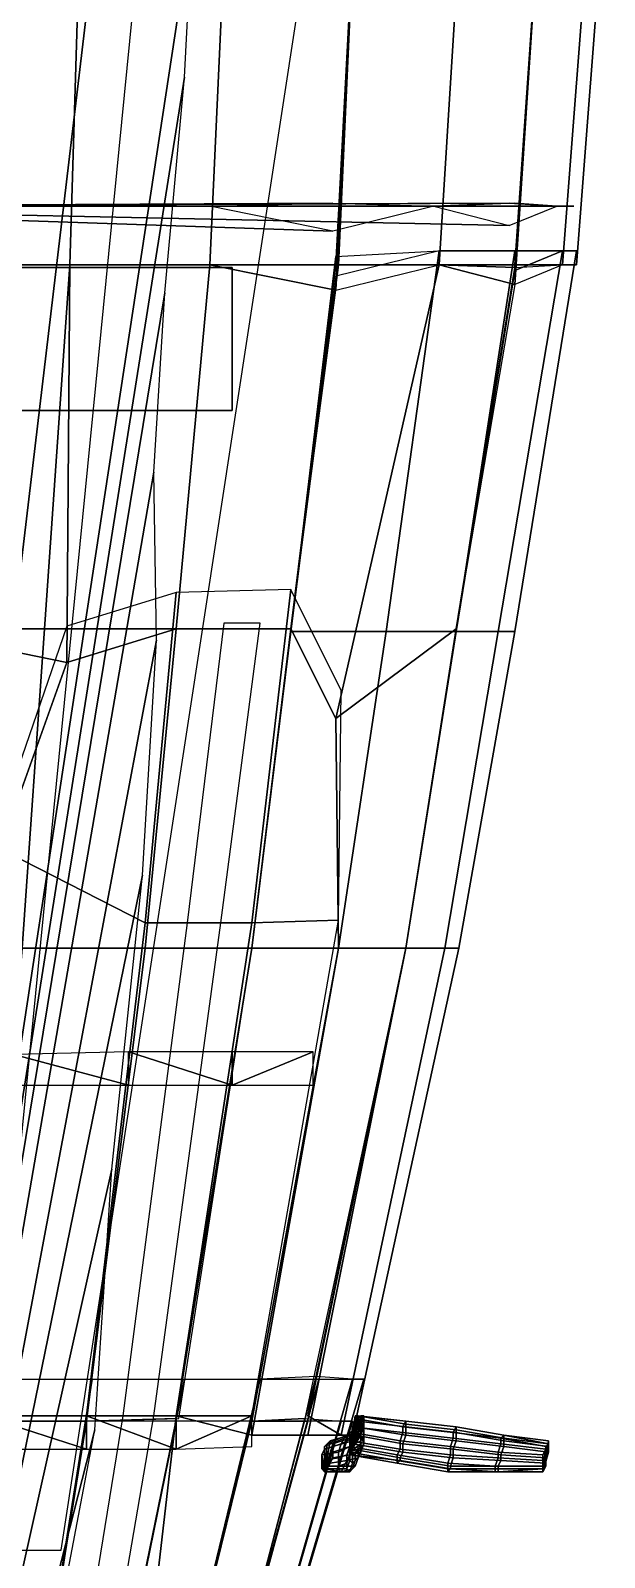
# Model space of a CAD drawing. Extents: x -1726 to 1721, y -2579 to 1769.
# Drawn here: x 99 to 304, y -1385 to -839 of the extents above; entities that cross this region are included whole.
import ezdxf

# ---------------------------------------------------------------- set-up
doc = ezdxf.new("R2010")
doc.units = 0

msp = doc.modelspace()

# ---------------------------------------------------------------- linework, layer by layer
at = {"layer": '159315', "color": 1}
for points in [[(48, -924, -1045), (48, -924, -950), (171, -924, -950), (171, -924, -1045)], [(48, -975, -950), (171, -975, -950), (171, -924, -950), (48, -924, -950)], [(48, -924, -1045), (171, -924, -1045), (171, -975, -1045), (48, -975, -1045)], [(171, -924, -950), (171, -975, -950), (171, -975, -1045), (171, -924, -1045)], [(171, -975, -1045), (171, -975, -950), (48, -975, -950), (48, -975, -1045)]]:
    msp.add_3dface(points, dxfattribs=at)
at = {"layer": '215899', "color": 1}
msp.add_3dface([(81, -1382, -1000), (110, -1382, -1017), (200, -796, -1076), (139, -796, -1076)], dxfattribs=at)
at = {"layer": '245471', "color": 1}
for points in [[(213, -1347, -843), (215, -1335, -841), (215, -1334, -841), (213, -1347, -843)], [(213, -1347, -843), (215, -1334, -841), (216, -1334, -840), (213, -1347, -843)], [(213, -1347, -843), (216, -1334, -840), (216, -1334, -839), (213, -1347, -843)], [(213, -1347, -843), (216, -1334, -839), (216, -1336, -839), (213, -1347, -843)], [(213, -1347, -843), (214, -1338, -842), (215, -1335, -841), (213, -1347, -843)], [(215, -1335, -841), (214, -1338, -842), (232, -1340, -847), (232, -1338, -846)], [(216, -1334, -840), (215, -1334, -841), (233, -1336, -845), (233, -1336, -844)], [(215, -1334, -841), (215, -1335, -841), (232, -1338, -846), (233, -1336, -845)], [(216, -1336, -839), (216, -1334, -839), (233, -1337, -844), (233, -1338, -843)], [(216, -1334, -839), (216, -1334, -840), (233, -1336, -844), (233, -1337, -844)], [(213, -1347, -843), (216, -1336, -839), (215, -1338, -839), (213, -1347, -843)], [(213, -1347, -843), (214, -1340, -843), (214, -1338, -842), (213, -1347, -843)], [(213, -1347, -843), (215, -1338, -839), (215, -1341, -840), (213, -1347, -843)], [(214, -1340, -843), (213, -1343, -843), (231, -1346, -848), (231, -1343, -847)], [(213, -1347, -843), (213, -1343, -843), (214, -1340, -843), (213, -1347, -843)], [(213, -1347, -843), (215, -1341, -840), (214, -1344, -840), (213, -1347, -843)], [(214, -1338, -842), (214, -1340, -843), (231, -1343, -847), (232, -1340, -847)], [(214, -1344, -840), (215, -1341, -840), (232, -1344, -844), (232, -1347, -845)], [(215, -1338, -839), (216, -1336, -839), (233, -1338, -843), (233, -1341, -843)], [(215, -1341, -840), (215, -1338, -839), (233, -1341, -843), (232, -1344, -844)], [(232, -1340, -847), (231, -1343, -847), (249, -1345, -853), (250, -1342, -852)], [(233, -1336, -845), (232, -1338, -846), (250, -1340, -851), (251, -1338, -850)], [(232, -1338, -846), (232, -1340, -847), (250, -1342, -852), (250, -1340, -851)], [(232, -1344, -844), (233, -1341, -843), (251, -1343, -849), (250, -1346, -849)], [(233, -1337, -844), (233, -1336, -844), (251, -1338, -849), (251, -1339, -849)], [(233, -1336, -844), (233, -1336, -845), (251, -1338, -850), (251, -1338, -849)], [(233, -1338, -843), (233, -1337, -844), (251, -1339, -849), (251, -1340, -849)], [(233, -1341, -843), (233, -1338, -843), (251, -1340, -849), (251, -1343, -849)], [(251, -1338, -850), (250, -1340, -851), (267, -1342, -859), (268, -1341, -859)], [(250, -1340, -851), (250, -1342, -852), (267, -1344, -860), (267, -1342, -859)], [(251, -1339, -849), (251, -1338, -849), (268, -1341, -858), (268, -1342, -857)], [(251, -1338, -849), (251, -1338, -850), (268, -1341, -859), (268, -1341, -858)], [(251, -1340, -849), (251, -1339, -849), (268, -1342, -857), (268, -1343, -857)], [(251, -1343, -849), (251, -1340, -849), (268, -1343, -857), (268, -1345, -857)], [(268, -1341, -859), (267, -1342, -859), (283, -1345, -870), (284, -1344, -869)], [(268, -1342, -857), (268, -1341, -858), (284, -1343, -869), (284, -1344, -868)], [(268, -1341, -858), (268, -1341, -859), (284, -1344, -869), (284, -1343, -869)], [(213, -1343, -843), (213, -1345, -843), (230, -1348, -848), (231, -1346, -848)], [(213, -1347, -843), (213, -1345, -843), (213, -1343, -843), (213, -1347, -843)], [(213, -1347, -843), (214, -1344, -840), (214, -1346, -841), (213, -1347, -843)], [(213, -1345, -843), (213, -1347, -843), (230, -1350, -848), (230, -1348, -848)], [(213, -1348, -842), (214, -1346, -841), (231, -1349, -845), (231, -1350, -846)], [(213, -1347, -843), (214, -1346, -841), (213, -1348, -842), (213, -1347, -843)], [(214, -1346, -841), (214, -1344, -840), (232, -1347, -845), (231, -1349, -845)], [(231, -1346, -848), (230, -1348, -848), (248, -1351, -853), (249, -1348, -853)], [(231, -1343, -847), (231, -1346, -848), (249, -1348, -853), (249, -1345, -853)], [(232, -1347, -845), (232, -1344, -844), (250, -1346, -849), (250, -1349, -850)], [(250, -1342, -852), (249, -1345, -853), (266, -1347, -861), (267, -1344, -860)], [(249, -1345, -853), (249, -1348, -853), (266, -1349, -861), (266, -1347, -861)], [(250, -1346, -849), (251, -1343, -849), (268, -1345, -857), (267, -1348, -857)], [(250, -1349, -850), (250, -1346, -849), (267, -1348, -857), (267, -1350, -858)], [(267, -1344, -860), (266, -1347, -861), (282, -1348, -871), (283, -1346, -871)], [(267, -1342, -859), (267, -1344, -860), (283, -1346, -871), (283, -1345, -870)], [(267, -1348, -857), (268, -1345, -857), (284, -1347, -868), (283, -1349, -868)], [(268, -1343, -857), (268, -1342, -857), (284, -1344, -868), (284, -1345, -868)], [(268, -1345, -857), (268, -1343, -857), (284, -1345, -868), (284, -1347, -868)], [(282, -1354, -871), (284, -1344, -868), (284, -1343, -869), (282, -1354, -871)], [(282, -1354, -871), (284, -1343, -869), (284, -1344, -869), (282, -1354, -871)], [(282, -1354, -871), (284, -1345, -868), (284, -1344, -868), (282, -1354, -871)], [(282, -1354, -871), (284, -1344, -869), (283, -1345, -870), (282, -1354, -871)], [(282, -1354, -871), (284, -1347, -868), (284, -1345, -868), (282, -1354, -871)], [(282, -1354, -871), (283, -1345, -870), (283, -1346, -871), (282, -1354, -871)], [(282, -1354, -871), (283, -1346, -871), (282, -1348, -871), (282, -1354, -871)], [(213, -1347, -843), (213, -1348, -843), (230, -1351, -847), (230, -1350, -848)], [(213, -1347, -843), (213, -1348, -842), (213, -1348, -843), (213, -1347, -843)], [(213, -1348, -843), (213, -1348, -842), (231, -1350, -846), (230, -1351, -847)], [(230, -1348, -848), (230, -1350, -848), (248, -1353, -853), (248, -1351, -853)], [(230, -1351, -847), (231, -1350, -846), (249, -1353, -852), (248, -1354, -853)], [(230, -1350, -848), (230, -1351, -847), (248, -1354, -853), (248, -1353, -853)], [(231, -1349, -845), (232, -1347, -845), (250, -1349, -850), (249, -1352, -851)], [(231, -1350, -846), (231, -1349, -845), (249, -1352, -851), (249, -1353, -852)], [(249, -1348, -853), (248, -1351, -853), (265, -1352, -861), (266, -1349, -861)], [(248, -1351, -853), (248, -1353, -853), (265, -1353, -861), (265, -1352, -861)], [(249, -1352, -851), (250, -1349, -850), (267, -1350, -858), (266, -1352, -859)], [(249, -1353, -852), (249, -1352, -851), (266, -1352, -859), (266, -1354, -860)], [(266, -1349, -861), (265, -1352, -861), (282, -1352, -872), (282, -1350, -872)], [(265, -1352, -861), (265, -1353, -861), (282, -1353, -871), (282, -1352, -872)], [(266, -1347, -861), (266, -1349, -861), (282, -1350, -872), (282, -1348, -871)], [(266, -1352, -859), (267, -1350, -858), (283, -1351, -868), (283, -1352, -869)], [(266, -1354, -860), (266, -1352, -859), (283, -1352, -869), (282, -1353, -870)], [(267, -1350, -858), (267, -1348, -857), (283, -1349, -868), (283, -1351, -868)], [(282, -1354, -871), (283, -1349, -868), (284, -1347, -868), (282, -1354, -871)], [(282, -1354, -871), (282, -1348, -871), (282, -1350, -872), (282, -1354, -871)], [(282, -1354, -871), (283, -1351, -868), (283, -1349, -868), (282, -1354, -871)], [(282, -1354, -871), (282, -1350, -872), (282, -1352, -872), (282, -1354, -871)], [(282, -1354, -871), (283, -1352, -869), (283, -1351, -868), (282, -1354, -871)], [(282, -1354, -871), (282, -1353, -870), (283, -1352, -869), (282, -1354, -871)], [(282, -1354, -871), (282, -1352, -872), (282, -1353, -871), (282, -1354, -871)], [(248, -1354, -853), (249, -1353, -852), (266, -1354, -860), (265, -1354, -860)], [(248, -1353, -853), (248, -1354, -853), (265, -1354, -860), (265, -1353, -861)], [(265, -1354, -860), (266, -1354, -860), (282, -1353, -870), (282, -1354, -871)], [(265, -1353, -861), (265, -1354, -860), (282, -1354, -871), (282, -1353, -871)]]:
    msp.add_3dface(points, dxfattribs=at)
at = {"layer": '251839', "color": 1}
for points in [[(213, -1347, -845), (216, -1335, -847), (217, -1334, -847), (213, -1347, -845)], [(213, -1347, -845), (217, -1334, -847), (217, -1334, -847), (213, -1347, -845)], [(213, -1347, -845), (217, -1334, -847), (218, -1334, -847), (213, -1347, -845)], [(213, -1347, -845), (218, -1334, -847), (218, -1336, -847), (213, -1347, -845)], [(213, -1347, -845), (215, -1338, -846), (216, -1335, -847), (213, -1347, -845)], [(216, -1335, -847), (215, -1338, -846), (215, -1340, -865), (216, -1338, -865)], [(217, -1334, -847), (216, -1335, -847), (216, -1338, -865), (217, -1336, -865)], [(218, -1334, -847), (217, -1334, -847), (218, -1336, -865), (218, -1337, -865)], [(217, -1334, -847), (217, -1334, -847), (217, -1336, -865), (218, -1336, -865)], [(218, -1336, -847), (218, -1334, -847), (218, -1337, -865), (218, -1338, -865)], [(212, -1341, -902), (211, -1342, -902), (204, -1345, -920), (205, -1344, -920)], [(213, -1341, -902), (212, -1341, -902), (205, -1344, -920), (206, -1343, -920)], [(213, -1342, -902), (213, -1341, -902), (206, -1343, -920), (207, -1344, -920)], [(215, -1340, -884), (214, -1342, -883), (210, -1344, -902), (211, -1342, -902)], [(216, -1338, -884), (215, -1340, -884), (211, -1342, -902), (212, -1341, -902)], [(217, -1338, -884), (216, -1338, -884), (212, -1341, -902), (213, -1341, -902)], [(213, -1347, -845), (218, -1336, -847), (218, -1338, -847), (213, -1347, -845)], [(217, -1339, -884), (217, -1338, -884), (213, -1341, -902), (213, -1342, -902)], [(213, -1347, -845), (214, -1340, -846), (215, -1338, -846), (213, -1347, -845)], [(213, -1347, -845), (218, -1338, -847), (217, -1341, -846), (213, -1347, -845)], [(217, -1340, -884), (217, -1339, -884), (213, -1342, -902), (214, -1343, -902)], [(217, -1343, -884), (217, -1340, -884), (214, -1343, -902), (213, -1345, -902)], [(215, -1340, -865), (214, -1343, -864), (213, -1345, -883), (214, -1342, -883)], [(214, -1340, -846), (213, -1343, -846), (213, -1346, -864), (214, -1343, -864)], [(213, -1347, -845), (213, -1343, -846), (214, -1340, -846), (213, -1347, -845)], [(213, -1347, -845), (217, -1341, -846), (217, -1344, -846), (213, -1347, -845)], [(216, -1338, -865), (215, -1340, -865), (214, -1342, -883), (215, -1340, -884)], [(215, -1338, -846), (214, -1340, -846), (214, -1343, -864), (215, -1340, -865)], [(217, -1336, -865), (216, -1338, -865), (215, -1340, -884), (216, -1338, -884)], [(218, -1336, -865), (217, -1336, -865), (216, -1338, -884), (217, -1338, -884)], [(218, -1337, -865), (218, -1336, -865), (217, -1338, -884), (217, -1339, -884)], [(218, -1338, -865), (218, -1337, -865), (217, -1339, -884), (217, -1340, -884)], [(218, -1341, -865), (218, -1338, -865), (217, -1340, -884), (217, -1343, -884)], [(217, -1341, -846), (218, -1338, -847), (218, -1341, -865), (218, -1344, -865)], [(218, -1344, -865), (218, -1341, -865), (217, -1343, -884), (217, -1346, -883)], [(217, -1344, -846), (217, -1341, -846), (218, -1344, -865), (217, -1347, -864)], [(218, -1338, -847), (218, -1336, -847), (218, -1338, -865), (218, -1341, -865)], [(210, -1344, -902), (209, -1347, -901), (203, -1348, -920), (204, -1346, -920)], [(204, -1354, -919), (204, -1346, -920), (203, -1348, -920), (204, -1354, -919)], [(211, -1342, -902), (210, -1344, -902), (204, -1346, -920), (204, -1345, -920)], [(204, -1354, -919), (207, -1344, -920), (206, -1343, -920), (204, -1354, -919)], [(204, -1354, -919), (206, -1343, -920), (205, -1344, -920), (204, -1354, -919)], [(204, -1354, -919), (207, -1345, -920), (207, -1344, -920), (204, -1354, -919)], [(204, -1354, -919), (205, -1344, -920), (204, -1345, -920), (204, -1354, -919)], [(204, -1354, -919), (207, -1347, -920), (207, -1345, -920), (204, -1354, -919)], [(204, -1354, -919), (204, -1345, -920), (204, -1346, -920), (204, -1354, -919)], [(214, -1343, -902), (213, -1342, -902), (207, -1344, -920), (207, -1345, -920)], [(213, -1345, -902), (214, -1343, -902), (207, -1345, -920), (207, -1347, -920)], [(213, -1348, -902), (213, -1345, -902), (207, -1347, -920), (207, -1349, -920)], [(214, -1342, -883), (213, -1345, -883), (209, -1347, -901), (210, -1344, -902)], [(213, -1345, -883), (212, -1348, -883), (209, -1349, -901), (209, -1347, -901)], [(214, -1343, -864), (213, -1346, -864), (212, -1348, -883), (213, -1345, -883)], [(216, -1349, -883), (217, -1346, -883), (213, -1348, -902), (212, -1350, -901)], [(213, -1346, -864), (213, -1348, -864), (212, -1351, -882), (212, -1348, -883)], [(217, -1346, -883), (217, -1343, -884), (213, -1345, -902), (213, -1348, -902)], [(213, -1343, -846), (213, -1345, -845), (213, -1348, -864), (213, -1346, -864)], [(213, -1347, -845), (213, -1345, -845), (213, -1343, -846), (213, -1347, -845)], [(213, -1347, -845), (217, -1344, -846), (216, -1346, -846), (213, -1347, -845)], [(213, -1345, -845), (213, -1347, -845), (213, -1350, -863), (213, -1348, -864)], [(213, -1347, -845), (216, -1346, -846), (215, -1348, -845), (213, -1347, -845)], [(215, -1348, -845), (216, -1346, -846), (216, -1349, -864), (215, -1350, -864)], [(217, -1347, -864), (218, -1344, -865), (217, -1346, -883), (216, -1349, -883)], [(216, -1346, -846), (217, -1344, -846), (217, -1347, -864), (216, -1349, -864)], [(209, -1347, -901), (209, -1349, -901), (203, -1350, -919), (203, -1348, -920)], [(204, -1354, -919), (203, -1348, -920), (203, -1350, -919), (204, -1354, -919)], [(209, -1349, -901), (209, -1352, -901), (203, -1352, -919), (203, -1350, -919)], [(204, -1354, -919), (203, -1350, -919), (203, -1352, -919), (204, -1354, -919)], [(209, -1352, -901), (209, -1353, -901), (203, -1353, -919), (203, -1352, -919)], [(204, -1354, -919), (203, -1352, -919), (203, -1353, -919), (204, -1354, -919)], [(204, -1354, -919), (207, -1349, -920), (207, -1347, -920), (204, -1354, -919)], [(204, -1354, -919), (206, -1351, -920), (207, -1349, -920), (204, -1354, -919)], [(204, -1354, -919), (205, -1352, -919), (206, -1351, -920), (204, -1354, -919)], [(210, -1354, -901), (211, -1352, -901), (205, -1352, -919), (204, -1353, -919)], [(204, -1354, -919), (204, -1353, -919), (205, -1352, -919), (204, -1354, -919)], [(211, -1352, -901), (212, -1350, -901), (206, -1351, -920), (205, -1352, -919)], [(212, -1350, -901), (213, -1348, -902), (207, -1349, -920), (206, -1351, -920)], [(212, -1348, -883), (212, -1351, -882), (209, -1352, -901), (209, -1349, -901)], [(212, -1351, -882), (212, -1353, -882), (209, -1353, -901), (209, -1352, -901)], [(214, -1353, -882), (215, -1352, -882), (211, -1352, -901), (210, -1354, -901)], [(215, -1352, -882), (216, -1349, -883), (212, -1350, -901), (211, -1352, -901)], [(213, -1348, -864), (213, -1350, -863), (212, -1353, -882), (212, -1351, -882)], [(213, -1350, -863), (214, -1351, -863), (213, -1354, -882), (212, -1353, -882)], [(213, -1347, -845), (214, -1348, -845), (214, -1351, -863), (213, -1350, -863)], [(213, -1347, -845), (215, -1348, -845), (214, -1348, -845), (213, -1347, -845)], [(214, -1351, -863), (215, -1350, -864), (214, -1353, -882), (213, -1354, -882)], [(214, -1348, -845), (215, -1348, -845), (215, -1350, -864), (214, -1351, -863)], [(215, -1350, -864), (216, -1349, -864), (215, -1352, -882), (214, -1353, -882)], [(216, -1349, -864), (217, -1347, -864), (216, -1349, -883), (215, -1352, -882)], [(209, -1353, -901), (210, -1354, -901), (204, -1354, -919), (203, -1353, -919)], [(210, -1354, -901), (210, -1354, -901), (204, -1353, -919), (204, -1354, -919)], [(212, -1353, -882), (213, -1354, -882), (210, -1354, -901), (209, -1353, -901)], [(213, -1354, -882), (214, -1353, -882), (210, -1354, -901)]]:
    msp.add_3dface(points, dxfattribs=at)
at = {"layer": '258197', "color": 1}
for points in [[(4, -1801, -884), (154, -856, -1071), (157, -799, -1079), (4, -1801, -884)], [(4, -1801, -884), (157, -799, -1079), (123, -799, -1079), (4, -1801, -884)], [(4, -1801, -884), (123, -799, -1079), (65, -799, -1079), (4, -1801, -884)], [(4, -1801, -884), (147, -933, -1059), (154, -856, -1071), (4, -1801, -884)], [(4, -1801, -884), (143, -997, -1050), (147, -933, -1059), (4, -1801, -884)], [(4, -1801, -884), (144, -1057, -1041), (143, -997, -1050), (4, -1801, -884)], [(4, -1801, -884), (139, -1141, -1028), (144, -1057, -1041), (4, -1801, -884)], [(4, -1801, -884), (128, -1246, -1012), (139, -1141, -1028), (4, -1801, -884)], [(4, -1801, -884), (122, -1339, -990), (128, -1246, -1012), (4, -1801, -884)], [(4, -1801, -884), (99, -1460, -961), (122, -1339, -990), (4, -1801, -884)]]:
    msp.add_3dface(points, dxfattribs=at)
at = {"layer": '259633', "color": 1}
for points in [[(208, -920, -1061), (245, -918, -1015), (226, -1054, -1001), (192, -1054, -1047)], [(245, -918, -1015), (272, -918, -965), (251, -1054, -954), (226, -1054, -1001)], [(272, -918, -965), (289, -918, -909), (266, -1054, -903), (251, -1054, -954)], [(289, -918, -794), (272, -925, -740), (251, -1054, -741), (266, -1054, -797)], [(289, -918, -909), (294, -918, -851), (272, -1054, -850), (266, -1054, -903)], [(294, -918, -851), (289, -918, -794), (266, -1054, -797), (272, -1054, -850)], [(192, -1054, -1047), (226, -1054, -1001), (209, -1167, -990), (178, -1167, -1033)], [(226, -1054, -1001), (251, -1054, -954), (233, -1167, -946), (209, -1167, -990)], [(251, -1054, -954), (266, -1054, -903), (247, -1167, -899), (233, -1167, -946)], [(266, -1054, -797), (251, -1054, -741), (233, -1167, -748), (247, -1167, -801)], [(266, -1054, -903), (272, -1054, -850), (252, -1167, -850), (247, -1167, -899)], [(272, -1054, -850), (266, -1054, -797), (247, -1167, -801), (252, -1167, -850)], [(178, -1167, -1033), (209, -1167, -990), (178, -1341, -969), (151, -1334, -1002)], [(209, -1167, -990), (233, -1167, -946), (198, -1341, -932), (178, -1341, -969)], [(233, -1167, -946), (247, -1167, -899), (210, -1341, -892), (198, -1341, -932)], [(247, -1167, -801), (233, -1167, -748), (198, -1334, -768), (210, -1341, -808)], [(247, -1167, -899), (252, -1167, -850), (214, -1341, -850), (210, -1341, -892)], [(252, -1167, -850), (247, -1167, -801), (210, -1341, -808), (214, -1341, -850)]]:
    msp.add_3dface(points, dxfattribs=at)
at = {"layer": '260711', "color": 1}
for points in [[(192, -1054, -1047), (226, -1054, -1001), (245, -918, -1015), (208, -927, -1056)], [(226, -1054, -1001), (251, -1054, -954), (272, -918, -965), (245, -918, -1015)], [(251, -1054, -954), (266, -1054, -903), (289, -918, -909), (272, -918, -965)], [(266, -1054, -797), (251, -1054, -741), (272, -925, -740), (289, -918, -794)], [(266, -1054, -903), (272, -1054, -850), (294, -918, -851), (289, -918, -909)], [(272, -1054, -850), (266, -1054, -797), (289, -918, -794), (294, -918, -851)], [(178, -1167, -1033), (209, -1167, -990), (226, -1054, -1001), (192, -1054, -1047)], [(209, -1167, -990), (233, -1167, -946), (251, -1054, -954), (226, -1054, -1001)], [(233, -1167, -946), (247, -1167, -899), (266, -1054, -903), (251, -1054, -954)], [(247, -1167, -801), (233, -1167, -748), (251, -1054, -741), (266, -1054, -797)], [(247, -1167, -899), (252, -1167, -850), (272, -1054, -850), (266, -1054, -903)], [(252, -1167, -850), (247, -1167, -801), (266, -1054, -797), (272, -1054, -850)], [(151, -1334, -1002), (178, -1341, -969), (209, -1167, -990), (178, -1167, -1033)], [(178, -1341, -969), (198, -1341, -932), (233, -1167, -946), (209, -1167, -990)], [(198, -1341, -932), (210, -1341, -892), (247, -1167, -899), (233, -1167, -946)], [(210, -1341, -808), (198, -1334, -768), (233, -1167, -748), (247, -1167, -801)], [(210, -1341, -892), (214, -1341, -850), (252, -1167, -850), (247, -1167, -899)], [(214, -1341, -850), (210, -1341, -808), (247, -1167, -801), (252, -1167, -850)]]:
    msp.add_3dface(points, dxfattribs=at)
at = {"layer": '261781', "color": 1}
for points in [[(166, -1454, -781), (149, -1454, -750), (178, -1336, -731), (197, -1335, -773)], [(176, -1454, -815), (166, -1454, -781), (197, -1335, -773), (210, -1336, -808)], [(69, -1454, -1016), (100, -1454, -999), (119, -1336, -1028), (82, -1336, -1048)], [(100, -1454, -999), (127, -1454, -977), (151, -1336, -997), (119, -1336, -1028)], [(127, -1454, -977), (149, -1454, -949), (178, -1336, -969), (151, -1336, -997)], [(149, -1454, -949), (166, -1454, -918), (198, -1336, -932), (178, -1336, -969)], [(166, -1454, -918), (176, -1454, -885), (210, -1336, -892), (198, -1336, -932)], [(176, -1454, -885), (179, -1454, -850), (214, -1336, -850), (210, -1336, -892)], [(179, -1454, -850), (176, -1454, -815), (210, -1336, -808), (214, -1336, -850)]]:
    msp.add_3dface(points, dxfattribs=at)
at = {"layer": '304463', "color": 1}
for points in [[(59, -793, -1149), (117, -793, -1131), (113, -923, -1122), (57, -923, -1138)], [(117, -793, -569), (59, -793, -551), (57, -923, -561), (113, -923, -578)], [(117, -793, -1131), (169, -793, -1103), (163, -923, -1094), (113, -923, -1122)], [(169, -793, -597), (117, -793, -569), (113, -923, -578), (163, -923, -605)], [(169, -793, -1103), (215, -793, -1065), (209, -923, -1059), (163, -923, -1094)], [(215, -793, -635), (169, -793, -597), (163, -923, -605), (208, -923, -642)], [(253, -793, -681), (215, -793, -635), (208, -923, -642), (245, -923, -686)], [(215, -793, -1065), (253, -793, -1019), (245, -923, -1013), (209, -923, -1059)], [(253, -793, -1019), (281, -793, -966), (272, -923, -963), (245, -923, -1013)], [(281, -793, -733), (253, -793, -681), (245, -923, -686), (272, -924, -739)], [(281, -793, -966), (299, -793, -909), (289, -923, -907), (272, -923, -963)], [(299, -793, -790), (281, -793, -733), (272, -924, -739), (289, -923, -792)], [(299, -793, -909), (304, -793, -850), (294, -923, -850), (289, -923, -907)], [(304, -793, -850), (299, -793, -790), (289, -923, -792), (294, -923, -850)], [(57, -923, -1138), (113, -923, -1122), (104, -1053, -1101), (53, -1053, -1116)], [(113, -923, -578), (57, -923, -561), (53, -1053, -584), (112, -1065, -602)], [(113, -923, -1122), (163, -923, -1094), (151, -1053, -1076), (104, -1053, -1101)], [(163, -923, -605), (113, -923, -578), (112, -1065, -602), (151, -1053, -624)], [(163, -923, -1094), (209, -923, -1059), (192, -1053, -1042), (151, -1053, -1076)], [(208, -923, -642), (163, -923, -605), (151, -1053, -624), (192, -1053, -658)], [(245, -923, -686), (208, -923, -642), (192, -1053, -658), (208, -1085, -700)], [(272, -924, -739), (245, -923, -686), (208, -1085, -700), (251, -1053, -746)], [(53, -1053, -1116), (104, -1053, -1101), (96, -1167, -1082), (49, -1167, -1097)], [(112, -1065, -602), (53, -1053, -584), (49, -1167, -603), (85, -1140, -611)], [(104, -1053, -1101), (151, -1053, -1076), (140, -1167, -1059), (96, -1167, -1082)], [(151, -1053, -1076), (192, -1053, -1042), (178, -1167, -1028), (140, -1167, -1059)], [(251, -1053, -746), (208, -1085, -700), (209, -1167, -710), (233, -1167, -754)], [(96, -1167, -1082), (140, -1167, -1059), (119, -1336, -1028), (82, -1336, -1048)], [(140, -1167, -1059), (178, -1167, -1028), (151, -1335, -997), (119, -1336, -1028)], [(233, -1167, -754), (209, -1167, -710), (178, -1336, -731), (198, -1336, -769)]]:
    msp.add_3dface(points, dxfattribs=at)
at = {"layer": '319107', "color": 1}
for points in [[(84, -1321, -1052), (121, -1321, -1031), (100, -1453, -999), (69, -1453, -1016)], [(121, -1321, -1031), (154, -1321, -1000), (127, -1453, -977), (100, -1453, -999)], [(154, -1321, -1000), (181, -1321, -971), (149, -1453, -950), (127, -1453, -977)], [(201, -1320, -771), (181, -1321, -729), (149, -1453, -750), (166, -1453, -781)], [(181, -1321, -971), (202, -1321, -934), (166, -1453, -919), (149, -1453, -950)], [(214, -1321, -807), (201, -1320, -771), (166, -1453, -781), (176, -1453, -815)], [(202, -1321, -934), (214, -1321, -892), (176, -1453, -885), (166, -1453, -919)], [(214, -1321, -892), (218, -1321, -850), (179, -1453, -850), (176, -1453, -885)], [(218, -1321, -850), (214, -1321, -807), (176, -1453, -815), (179, -1453, -850)]]:
    msp.add_3dface(points, dxfattribs=at)
at = {"layer": '328927', "color": 1}
for points in [[(57, -923, -1138), (113, -923, -1122), (117, -793, -1131), (59, -793, -1149)], [(113, -923, -578), (57, -923, -561), (59, -793, -551), (117, -793, -569)], [(113, -923, -1122), (163, -923, -1094), (169, -793, -1103), (117, -793, -1131)], [(163, -923, -605), (113, -923, -578), (117, -793, -569), (169, -793, -597)], [(163, -923, -1094), (208, -932, -1049), (215, -793, -1065), (169, -793, -1103)], [(208, -923, -642), (163, -923, -605), (169, -793, -597), (215, -793, -635)], [(208, -932, -1049), (245, -923, -1013), (253, -793, -1019), (215, -793, -1065)], [(245, -923, -686), (208, -923, -642), (215, -793, -635), (253, -793, -681)], [(245, -923, -1013), (272, -923, -963), (281, -793, -966), (253, -793, -1019)], [(272, -930, -743), (245, -923, -686), (253, -793, -681), (281, -793, -733)], [(272, -923, -963), (289, -923, -907), (299, -793, -909), (281, -793, -966)], [(289, -923, -792), (272, -930, -743), (281, -793, -733), (299, -793, -790)], [(289, -923, -907), (294, -923, -850), (304, -793, -850), (299, -793, -909)], [(294, -923, -850), (289, -923, -792), (299, -793, -790), (304, -793, -850)], [(53, -1053, -1116), (104, -1053, -1101), (113, -923, -1122), (57, -923, -1138)], [(112, -1065, -602), (53, -1053, -584), (57, -923, -561), (113, -923, -578)], [(104, -1053, -1101), (151, -1053, -1076), (163, -923, -1094), (113, -923, -1122)], [(151, -1053, -624), (112, -1065, -602), (113, -923, -578), (163, -923, -605)], [(151, -1053, -1076), (192, -1053, -1042), (208, -932, -1049), (163, -923, -1094)], [(192, -1053, -658), (151, -1053, -624), (163, -923, -605), (208, -923, -642)], [(208, -1085, -700), (192, -1053, -658), (208, -923, -642), (245, -923, -686)], [(251, -1053, -746), (208, -1085, -700), (245, -923, -686), (272, -930, -743)], [(49, -1167, -1097), (96, -1167, -1082), (104, -1053, -1101), (53, -1053, -1116)], [(85, -1140, -611), (49, -1167, -603), (53, -1053, -584), (112, -1065, -602)], [(96, -1167, -1082), (140, -1167, -1059), (151, -1053, -1076), (104, -1053, -1101)], [(140, -1167, -1059), (178, -1167, -1028), (192, -1053, -1042), (151, -1053, -1076)], [(233, -1167, -754), (209, -1167, -710), (208, -1085, -700), (251, -1053, -746)], [(82, -1336, -1048), (119, -1336, -1028), (140, -1167, -1059), (96, -1167, -1082)], [(119, -1336, -1028), (152, -1335, -1000), (178, -1167, -1028), (140, -1167, -1059)], [(197, -1335, -768), (178, -1336, -731), (209, -1167, -710), (233, -1167, -754)]]:
    msp.add_3dface(points, dxfattribs=at)
at = {"layer": '355299', "color": 1}
for points in [[(181, -1051, -641), (168, -1051, -632), (155, -1158, -647), (167, -1158, -657)], [(167, -1158, -657), (155, -1158, -647), (132, -1334, -676), (143, -1334, -685)], [(143, -1334, -685), (132, -1334, -676), (112, -1457, -705), (113, -1509, -727)]]:
    msp.add_3dface(points, dxfattribs=at)
at = {"layer": '367911', "color": 1}
for points in [[(82, -1346, -649), (119, -1346, -669), (82, -1334, -649), (82, -1346, -649)], [(119, -1346, -669), (119, -1334, -669), (82, -1334, -649), (119, -1346, -669)], [(119, -1346, -669), (151, -1346, -696), (119, -1334, -669), (119, -1346, -669)], [(151, -1346, -696), (151, -1334, -696), (119, -1334, -669), (151, -1346, -696)], [(151, -1346, -696), (178, -1345, -729), (178, -1334, -729), (151, -1346, -696)], [(178, -1334, -729), (151, -1334, -696), (151, -1346, -696), (178, -1334, -729)]]:
    msp.add_3dface(points, dxfattribs=at)
at = {"layer": '368889', "color": 1}
for points in [[(-56, -902, -1137), (287, -902, -907), (270, -901, -963), (-56, -902, -1137)], [(-56, -902, -1137), (270, -901, -963), (243, -902, -1012), (-56, -902, -1137)], [(-56, -902, -1137), (57, -902, -563), (112, -902, -580), (-56, -902, -1137)], [(-56, -902, -1137), (112, -902, -580), (163, -902, -607), (-56, -902, -1137)], [(-56, -902, -1137), (163, -902, -607), (207, -902, -643), (-56, -902, -1137)], [(-56, -902, -1137), (207, -902, -643), (243, -902, -687), (-56, -902, -1137)], [(-56, -902, -1137), (243, -902, -687), (270, -909, -744), (-56, -902, -1137)], [(-56, -902, -1137), (270, -909, -744), (287, -902, -793), (-56, -902, -1137)], [(-56, -902, -1137), (287, -902, -793), (293, -902, -850), (-56, -902, -1137)], [(-56, -902, -1137), (293, -902, -850), (287, -902, -907), (-56, -902, -1137)], [(-56, -902, -1137), (243, -902, -1012), (207, -911, -1048), (-56, -902, -1137)], [(-56, -902, -1137), (207, -911, -1048), (163, -902, -1093), (-56, -902, -1137)], [(-56, -902, -1137), (163, -902, -1093), (112, -902, -1120), (-56, -902, -1137)], [(-56, -902, -1137), (112, -902, -1120), (57, -902, -1137), (-56, -902, -1137)]]:
    msp.add_3dface(points, dxfattribs=at)
at = {"layer": '369379', "color": 1}
for points in [[(0, -902, -1142), (163, -902, -1093), (207, -901, -1048), (0, -902, -1142)], [(0, -902, -1142), (207, -901, -1048), (243, -902, -1012), (0, -902, -1142)], [(0, -902, -1142), (243, -902, -1012), (270, -901, -963), (0, -902, -1142)], [(0, -902, -1142), (270, -901, -963), (287, -902, -907), (0, -902, -1142)], [(0, -902, -1142), (287, -902, -793), (272, -901, -740), (0, -902, -1142)], [(0, -902, -1142), (272, -901, -740), (243, -902, -687), (0, -902, -1142)], [(0, -902, -1142), (57, -902, -1137), (112, -902, -1120), (0, -902, -1142)], [(0, -902, -1142), (112, -902, -1120), (163, -902, -1093), (0, -902, -1142)], [(0, -902, -1142), (287, -902, -907), (293, -902, -850), (0, -902, -1142)], [(0, -902, -1142), (293, -902, -850), (287, -902, -793), (0, -902, -1142)], [(0, -902, -1142), (243, -902, -687), (207, -902, -643), (0, -902, -1142)], [(0, -902, -1142), (207, -902, -643), (163, -902, -607), (0, -902, -1142)], [(0, -902, -1142), (163, -902, -607), (112, -902, -580), (0, -902, -1142)], [(0, -902, -1142), (112, -902, -580), (57, -902, -563), (0, -902, -1142)]]:
    msp.add_3dface(points, dxfattribs=at)
at = {"layer": '373595', "color": 1}
for points in [[(134, -1216, -644), (134, -1204, -644), (93, -1205, -621), (134, -1216, -644)], [(93, -1216, -621), (134, -1216, -644), (93, -1205, -621), (93, -1216, -621)], [(134, -1216, -644), (171, -1216, -674), (134, -1204, -644), (134, -1216, -644)], [(171, -1216, -674), (171, -1204, -674), (134, -1204, -644), (171, -1216, -674)], [(171, -1216, -674), (200, -1216, -711), (200, -1204, -711), (171, -1216, -674)], [(200, -1204, -711), (171, -1204, -674), (171, -1216, -674), (200, -1204, -711)]]:
    msp.add_3dface(points, dxfattribs=at)
at = {"layer": '407717', "color": 1}
for points in [[(151, -1040, -624), (112, -1052, -604), (85, -1130, -612), (140, -1158, -641)], [(192, -1039, -658), (151, -1040, -624), (140, -1158, -641), (178, -1158, -673)], [(210, -1075, -699), (192, -1039, -658), (178, -1158, -673), (209, -1157, -711)], [(140, -1158, -641), (85, -1130, -612), (82, -1334, -654), (119, -1334, -674)], [(178, -1158, -673), (140, -1158, -641), (119, -1334, -674), (151, -1334, -701)], [(209, -1157, -711), (178, -1158, -673), (151, -1334, -701), (178, -1334, -733)], [(119, -1334, -674), (82, -1334, -654), (69, -1457, -687), (100, -1457, -704)], [(151, -1334, -701), (119, -1334, -674), (100, -1457, -704), (127, -1542, -760)], [(178, -1334, -733), (151, -1334, -701), (127, -1542, -760), (149, -1457, -754)]]:
    msp.add_3dface(points, dxfattribs=at)

doc.saveas('drawing.dxf')
